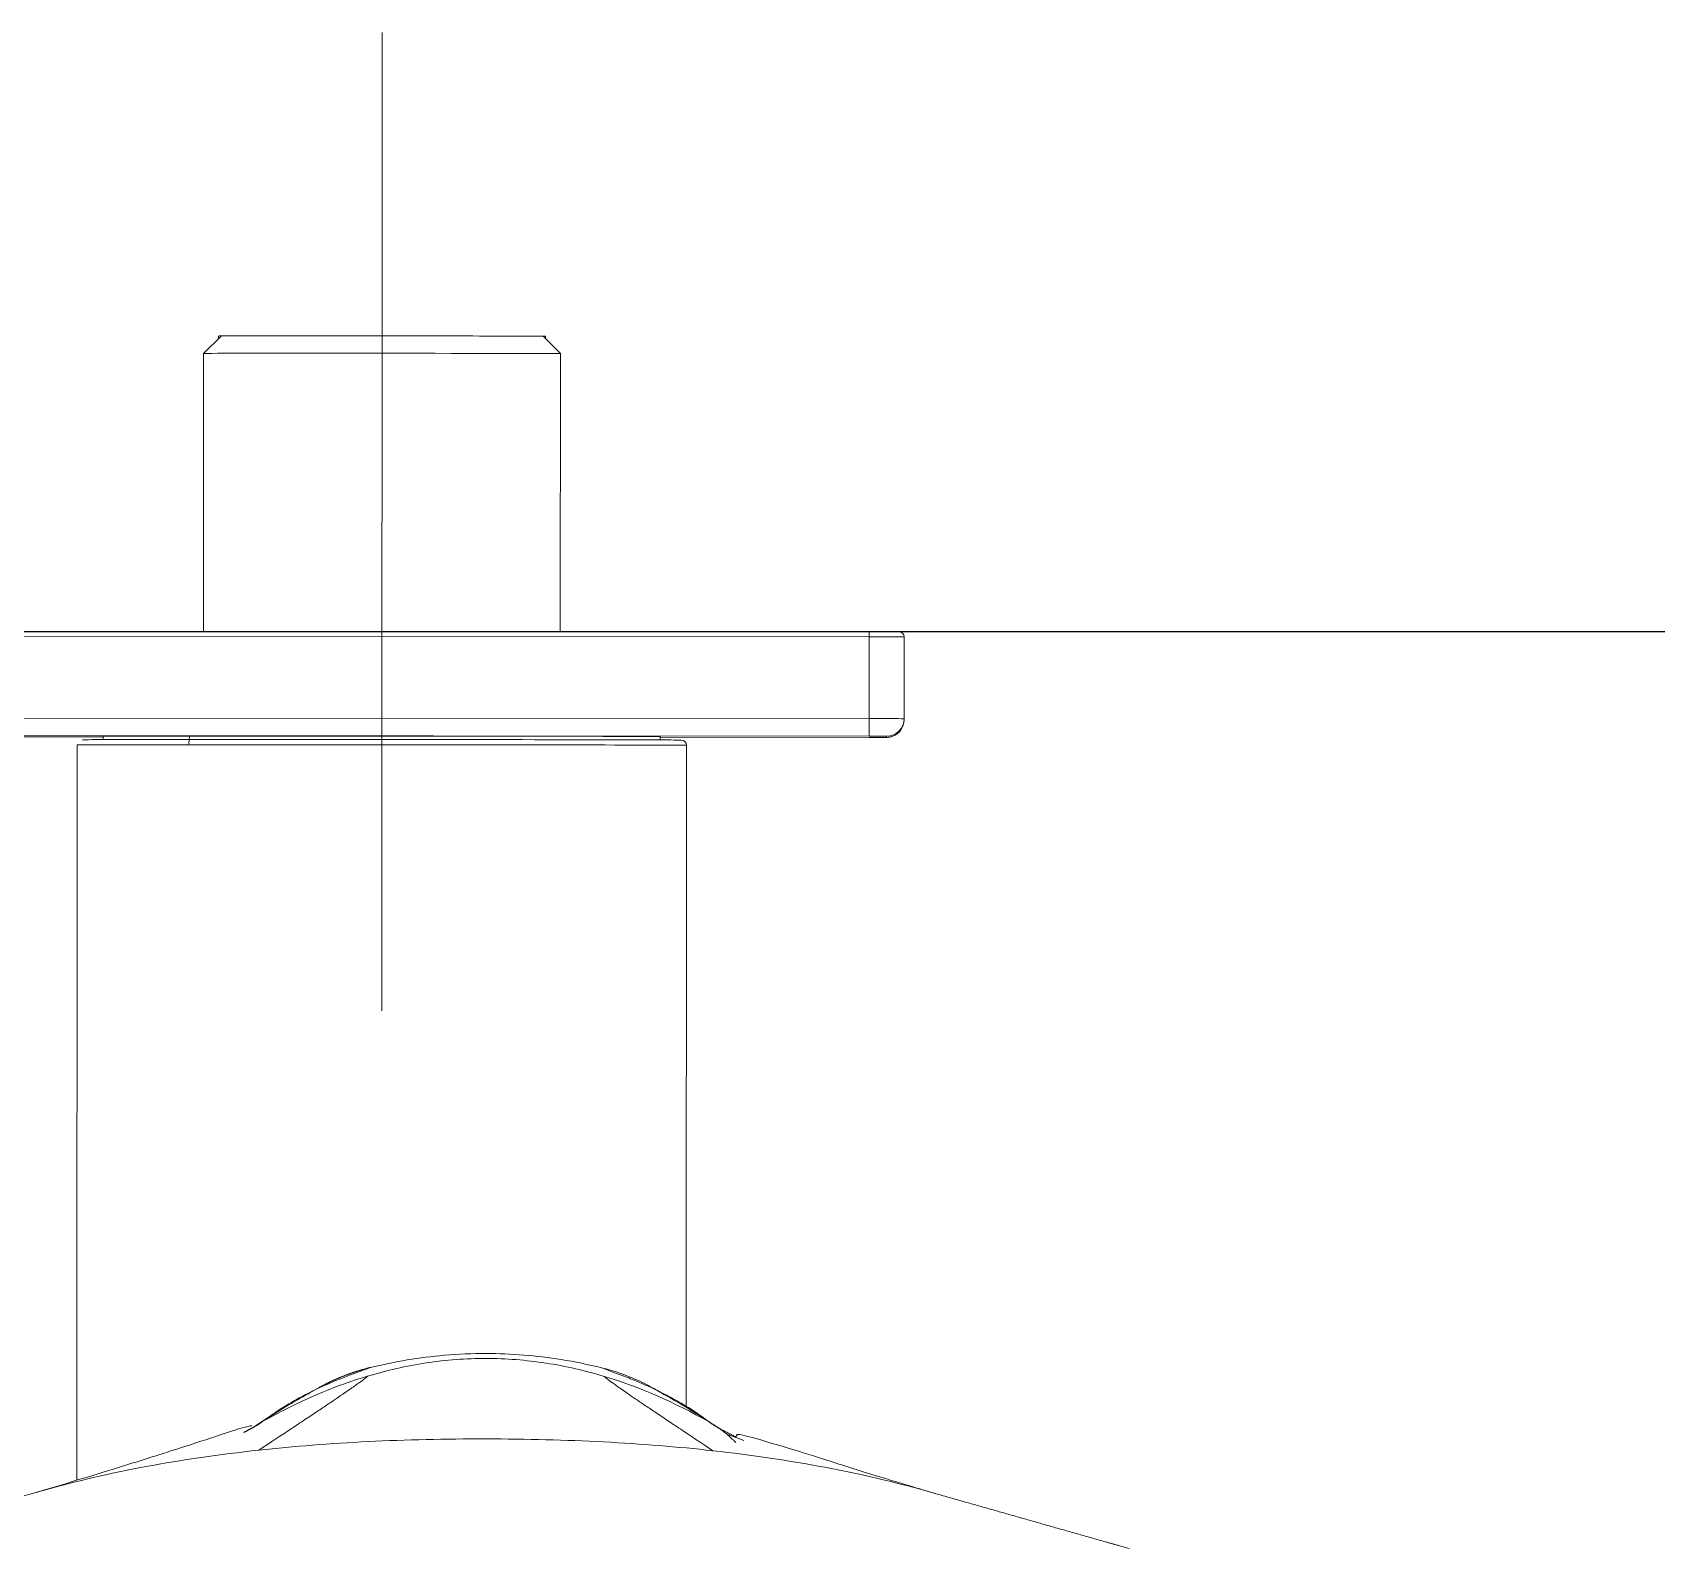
# Model space of a CAD drawing. Extents: x 12185 to 15344, y -91 to 2224.
# Drawn here: x 14115.8 to 14209, y 2049.8 to 2136.9 of the extents above; entities that cross this region are included whole.
import ezdxf

# ---------------------------------------------------------------- set-up
doc = ezdxf.new("R2010")
doc.units = 0
doc.header["$LTSCALE"] = 10
doc.header["$MEASUREMENT"] = 0
doc.linetypes.add('CENTER2', pattern=[28.575, 19.05, -3.175, 3.175, -3.175])
doc.layers.get('0').update_dxf_attribs({"linetype": 'CONTINUOUS'})
doc.layers.add('1', color=7, linetype='CONTINUOUS')
doc.layers.add('Cneter', color=1, linetype='CENTER2', lineweight=13)

msp = doc.modelspace()

# ---------------------------------------------------------------- linework, layer by layer
at = {"ltscale": 0.5}
msp.add_line((12750.691, 2102.454), (14308.188, 2102.454), dxfattribs=at)
at = {"layer": '1', "color": 7, "linetype": 'Continuous', "lineweight": 18}
for p, q in [((14126.587, 2119.437), (14125.587, 2118.437)), ((14126.437, 2119.437), (14126.437, 2119.287)), ((14146.087, 2118.425), (14145.087, 2119.425)), ((14145.237, 2119.275), (14145.237, 2119.425)), ((14125.587, 2118.437), (14125.577, 2102.478)), ((14146.077, 2102.465), (14146.087, 2118.425)), ((14107.827, 2102.488), (14163.827, 2102.454)), ((14165.827, 2102.151), (14165.824, 2097.451)), ((14165.824, 2097.375), (14165.827, 2102.075)), ((14165.827, 2102.075), (14165.827, 2102.151)), ((14107.824, 2096.409), (14119.824, 2096.402)), ((14119.824, 2096.441), (14119.824, 2096.249)), ((14151.823, 2096.382), (14163.824, 2096.375)), ((14151.824, 2096.421), (14151.824, 2096.23)), ((14118.323, 2095.942), (14118.298, 2053.704)), ((14153.023, 2096.221), (14153.022, 2096.221)), ((14153.301, 2057.897), (14153.323, 2095.921)), ((14153.323, 2095.921), (14153.322, 2095.921))]:
    msp.add_line(p, q, dxfattribs=at)
at = {"layer": '1', "color": 7, "linetype": 'Continuous', "lineweight": 13}
for p, q in [((14135.837, 2118.445), (14135.837, 2119.443)), ((14163.827, 2102.155), (14107.827, 2102.188)), ((14163.824, 2097.455), (14163.827, 2102.155)), ((14163.827, 2102.155), (14163.827, 2102.454)), ((14107.824, 2097.488), (14163.824, 2097.455)), ((14163.823, 2096.453), (14163.824, 2097.455)), ((14165.824, 2097.451), (14165.824, 2097.375)), ((14163.824, 2096.453), (14107.824, 2096.487)), ((14164.824, 2096.376), (14164.824, 2096.451))]:
    msp.add_line(p, q, dxfattribs=at)
at = {"layer": '1', "color": 7, "linetype": 'Continuous', "lineweight": 18}
for centre, major_axis, ratio, start_param, end_param in [((14135.837, 2119.431), (-9.4, 0.006), 0.001347, 4.71239, 6.283159), ((14135.837, 2119.431), (-9.25, 0.006), 0.001347, 4.71239, 6.283311), ((14135.837, 2119.431), (-9.4, 0.006), 0.001347, 3.141553, 4.712372), ((14135.837, 2119.431), (-9.25, 0.006), 0.001347, 3.141702, 4.712372), ((14135.837, 2118.431), (-10.25, 0.006), 0.001347, 4.71239, 6.283155), ((14135.837, 2118.431), (-10.25, 0.006), 0.001347, 3.14159, 4.712374), ((14163.827, 2102.452), (1.7, -0.001), 0.001347, 6.283155, 7.853873), ((14165.527, 2102.151), (0.3, 0), 0.999999, 6.282586, 7.852763), ((14164.824, 2097.376), (-1, 0), 0.999999, 1.940815, 3.140993), ((14135.823, 2096.431), (16, -0.01), 0.001347, 0, 3.141593), ((14163.823, 2096.452), (-1, 0.001), 0.001347, 3.141593, 4.712204), ((14163.823, 2096.377), (-1, 0.001), 0.001347, 1.570937, 1.943496), ((14135.823, 2095.931), (17.5, -0.01), 0.001347, 0.013826, 3.141593), ((14135.824, 2096.231), (17.2, -0.01), 0.001347, 0.013826, 3.141593), ((14153.023, 2095.921), (-0.3, 0), 0.999999, 3.140993, 4.711244)]:
    msp.add_ellipse(centre, major_axis=major_axis, ratio=ratio, start_param=start_param, end_param=end_param, dxfattribs=at)
at = {"layer": '1', "color": 7, "linetype": 'Continuous', "lineweight": 13}
for centre, major_axis, ratio, start_param, end_param in [((14163.827, 2102.152), (2, -0.001), 0.001347, 0.00008, 1.570704), ((14163.824, 2097.452), (-2, 0.001), 0.001347, 3.141593, 4.712297), ((14164.824, 2097.451), (1, 0), 0.999999, 4.711975, 6.282586), ((14163.823, 2096.377), (-1, 0.001), 0.001347, 1.943496, 3.141593), ((14164.824, 2097.376), (-1, 0), 0.999999, 1.570338, 1.940816)]:
    msp.add_ellipse(centre, major_axis=major_axis, ratio=ratio, start_param=start_param, end_param=end_param, dxfattribs=at)
at = {"layer": '1', "color": 7, "linetype": 'Continuous', "lineweight": 18}
for points, degree in [([(14124.781, 2096.402), (14124.757, 2096.243), (14124.738, 2096.084), (14124.725, 2095.925)], 3), ([(14116.387, 2053.118), (14111.058, 2051.616), (14105.534, 2050.065)], 2), ([(14178.205, 2049.929), (14172.536, 2051.537), (14167.072, 2053.093)], 2)]:
    msp.add_open_spline(points, degree=degree, dxfattribs=at)
for points, knots in [([(14164.187, 2096.375), (14164.191, 2096.375), (14164.319, 2096.375), (14164.531, 2096.375), (14164.726, 2096.375), (14164.802, 2096.376), (14164.827, 2096.376), (14164.84, 2096.376), (14164.859, 2096.376), (14164.893, 2096.378), (14164.966, 2096.385), (14165.07, 2096.403), (14165.146, 2096.431), (14165.184, 2096.449)], [0, 0, 0, 0, 0.00782, 0.258708, 0.510073, 0.652138, 0.723718, 0.76075, 0.774248, 0.790296, 0.836948, 0.917608, 1, 1, 1, 1]), ([(14135.168, 2060.173), (14135.869, 2060.344), (14137.282, 2060.635), (14139.503, 2060.916), (14141.019, 2060.981), (14141.813, 2060.98), (14141.813, 2060.98)], [0, 0, 0, 0, 0.322994, 0.645063, 0.999998, 1, 1, 1, 1]), ([(14141.813, 2060.98), (14142.536, 2060.979), (14143.981, 2060.919), (14146.203, 2060.649), (14147.687, 2060.346), (14148.456, 2060.156)], [0, 0, 0, 0, 0.323193, 0.645316, 1, 1, 1, 1]), ([(14135.168, 2060.173), (14135.151, 2060.169), (14135.117, 2060.161), (14135.066, 2060.148), (14135.015, 2060.135), (14134.964, 2060.121), (14134.912, 2060.108), (14134.861, 2060.094), (14134.81, 2060.08), (14134.758, 2060.065), (14134.707, 2060.051), (14134.656, 2060.036), (14134.605, 2060.021), (14134.553, 2060.006), (14134.502, 2059.99), (14134.451, 2059.974), (14134.399, 2059.958), (14134.348, 2059.942), (14134.297, 2059.925), (14134.245, 2059.908), (14134.194, 2059.891), (14134.143, 2059.874), (14134.091, 2059.856), (14134.04, 2059.838), (14133.989, 2059.82), (14133.938, 2059.802), (14133.886, 2059.783), (14133.835, 2059.764), (14133.784, 2059.745), (14133.733, 2059.726), (14133.682, 2059.706), (14133.631, 2059.686), (14133.58, 2059.666), (14133.529, 2059.645), (14133.478, 2059.625), (14133.427, 2059.604), (14133.376, 2059.583), (14133.325, 2059.561), (14133.274, 2059.539), (14133.223, 2059.517), (14133.172, 2059.495), (14133.122, 2059.473), (14133.071, 2059.45), (14133.02, 2059.427), (14132.97, 2059.403), (14132.919, 2059.38), (14132.869, 2059.356), (14132.818, 2059.332), (14132.768, 2059.308), (14132.718, 2059.283), (14132.668, 2059.258), (14132.618, 2059.233), (14132.567, 2059.208), (14132.517, 2059.182), (14132.467, 2059.156), (14132.418, 2059.13), (14132.368, 2059.104), (14132.318, 2059.077), (14132.268, 2059.05), (14132.057, 2058.934), (14131.826, 2058.799), (14131.615, 2058.666), (14131.576, 2058.641)], [0, 0, 0, 0, 0.013441, 0.026902, 0.040382, 0.053883, 0.067403, 0.080943, 0.094502, 0.108081, 0.121679, 0.135297, 0.148933, 0.162589, 0.176263, 0.189957, 0.203669, 0.2174, 0.231149, 0.244917, 0.258703, 0.272507, 0.28633, 0.300171, 0.314029, 0.327906, 0.3418, 0.355711, 0.369641, 0.383587, 0.397551, 0.411532, 0.42553, 0.439545, 0.453577, 0.467626, 0.481691, 0.495772, 0.50987, 0.523984, 0.538115, 0.552261, 0.566423, 0.580601, 0.594794, 0.609003, 0.623227, 0.637466, 0.651721, 0.66599, 0.680274, 0.694573, 0.708887, 0.723215, 0.737557, 0.751913, 0.766283, 0.780668, 0.795065, 0.809477, 0.9649, 1, 1, 1, 1]), ([(14148.446, 2060.158), (14148.535, 2060.123), (14148.742, 2060.044), (14149.253, 2059.862), (14149.927, 2059.609), (14150.769, 2059.266), (14151.729, 2058.825), (14152.694, 2058.32), (14153.536, 2057.819), (14154.177, 2057.388), (14154.494, 2057.15), (14154.621, 2057.049), (14154.621, 2057.049)], [0, 0, 0, 0, 0.083075, 0.172502, 0.2682, 0.377392, 0.50281, 0.638441, 0.773413, 0.897364, 0.999998, 1, 1, 1, 1]), ([(14148.456, 2060.156), (14148.8, 2060.071), (14149.139, 2059.971), (14149.803, 2059.743), (14150.128, 2059.615), (14150.764, 2059.333), (14151.074, 2059.179), (14151.607, 2058.884), (14151.833, 2058.749), (14152.054, 2058.608)], [0, 0, 0, 0, 0.26541, 0.26541, 0.530821, 0.530821, 0.796231, 0.796231, 1, 1, 1, 1]), ([(14131.597, 2058.655), (14131.203, 2058.451), (14130.363, 2057.97), (14129.071, 2057.164), (14128.569, 2056.812), (14128.565, 2056.809)], [0, 0, 0, 0, 0.497581, 0.996362, 1, 1, 1, 1]), ([(14154.867, 2056.901), (14154.398, 2057.222), (14153.208, 2057.967), (14152.416, 2058.422), (14152.024, 2058.627)], [0, 0, 0, 0, 0.47114, 1, 1, 1, 1]), ([(14128.366, 2056.822), (14128.358, 2056.823), (14128.283, 2056.823), (14127.987, 2056.774), (14126.767, 2056.373), (14124.519, 2055.634), (14120.903, 2054.482), (14117.816, 2053.547), (14115.982, 2053)], [0, 0, 0, 0, 0.022311, 0.167228, 0.33277, 0.523069, 0.743733, 1, 1, 1, 1]), ([(14154.624, 2057.048), (14154.868, 2056.909), (14155.109, 2056.753), (14155.576, 2056.407), (14155.804, 2056.216), (14156.069, 2055.961), (14156.118, 2055.913), (14156.166, 2055.865)], [0, 0, 0, 0, 0.449236, 0.449236, 0.898472, 0.898472, 1, 1, 1, 1]), ([(14156.187, 2056.185), (14156.174, 2056.191), (14156.161, 2056.197), (14156.045, 2056.252), (14155.951, 2056.297), (14155.782, 2056.38), (14155.705, 2056.418), (14155.566, 2056.489), (14155.503, 2056.521), (14155.389, 2056.581), (14155.337, 2056.608), (14155.267, 2056.646), (14155.234, 2056.664), (14155.199, 2056.684), (14155.182, 2056.693), (14155.173, 2056.698), (14155.169, 2056.7), (14155.167, 2056.702), (14155.166, 2056.702), (14155.166, 2056.702), (14155.165, 2056.703), (14155.165, 2056.703), (14155.165, 2056.703), (14155.165, 2056.703), (14155.165, 2056.703), (14155.165, 2056.703), (14155.098, 2056.74), (14155.037, 2056.775), (14154.928, 2056.841), (14154.879, 2056.871), (14154.747, 2056.957), (14154.679, 2057.006), (14154.624, 2057.048)], [0, 0, 0, 0, 0.005917, 0.005917, 0.053254, 0.053254, 0.100592, 0.100592, 0.147929, 0.147929, 0.195266, 0.195266, 0.218935, 0.230769, 0.236686, 0.239645, 0.241124, 0.241864, 0.242234, 0.242419, 0.242511, 0.242557, 0.24258, 0.242592, 0.242592, 0.242604, 0.242604, 0.431953, 0.431953, 0.621302, 0.621302, 1, 1, 1, 1]), ([(14156.625, 2055.984), (14156.417, 2056.059), (14156.038, 2056.196), (14155.816, 2056.28), (14155.75, 2056.306), (14155.746, 2056.305)], [0, 0, 0, 0, 0.400799, 0.883471, 1, 1, 1, 1]), ([(14167.622, 2052.932), (14166.409, 2053.293), (14164.203, 2053.958), (14160.475, 2055.145), (14157.272, 2056.132), (14156.098, 2056.421), (14156.209, 2056.254), (14156.229, 2056.233)], [0, 0, 0, 0, 0.169704, 0.332005, 0.64379, 0.96224, 1, 1, 1, 1]), ([(14177.379, 2050.166), (14177.499, 2050.132), (14177.742, 2050.065), (14178.102, 2049.963), (14178.443, 2049.867), (14178.662, 2049.804), (14178.762, 2049.775)], [0, 0, 0, 0, 0.257851, 0.521893, 0.780157, 1, 1, 1, 1])]:
    msp.add_open_spline(points, degree=3, knots=knots, dxfattribs=at)
at = {"layer": '1', "color": 7, "linetype": 'Continuous', "lineweight": 13}
for points, knots in [([(14128.994, 2057.083), (14128.994, 2057.083), (14129.121, 2057.183), (14129.437, 2057.419), (14130.075, 2057.845), (14130.912, 2058.342), (14131.875, 2058.844), (14132.836, 2059.283), (14133.682, 2059.626), (14134.36, 2059.878), (14134.877, 2060.061), (14135.087, 2060.14), (14135.178, 2060.175)], [0, 0, 0, 0, 0.000009, 0.102133, 0.225394, 0.359739, 0.495047, 0.620583, 0.730102, 0.826037, 0.915605, 1, 1, 1, 1]), ([(14141.812, 2060.694), (14141.237, 2060.695), (14140.661, 2060.673), (14139.513, 2060.588), (14138.941, 2060.523), (14137.803, 2060.351), (14137.237, 2060.245), (14136.114, 2059.991), (14135.557, 2059.845), (14135.006, 2059.68)], [0, 0, 0, 0, 0.25, 0.25, 0.5, 0.5, 0.75, 0.75, 1, 1, 1, 1]), ([(14148.615, 2059.662), (14148.065, 2059.828), (14147.508, 2059.976), (14146.386, 2060.233), (14145.82, 2060.341), (14144.683, 2060.515), (14144.111, 2060.582), (14142.963, 2060.67), (14142.388, 2060.693), (14141.812, 2060.694)], [0, 0, 0, 0, 0.25, 0.25, 0.5, 0.5, 0.75, 0.75, 1, 1, 1, 1]), ([(14128.766, 2055.428), (14129.445, 2055.876), (14130.373, 2056.49), (14131.425, 2057.189), (14132.121, 2057.654), (14132.727, 2058.061), (14133.246, 2058.412), (14133.681, 2058.708), (14134.159, 2059.038), (14134.579, 2059.334), (14134.859, 2059.542), (14134.98, 2059.645), (14135, 2059.67), (14135.006, 2059.68)], [0, 0, 0, 0, 0.124999, 0.187499, 0.249999, 0.312499, 0.374998, 0.437498, 0.499998, 0.624998, 0.749998, 0.874997, 1, 1, 1, 1]), ([(14148.615, 2059.662), (14148.621, 2059.652), (14148.641, 2059.627), (14148.762, 2059.524), (14149.041, 2059.315), (14149.461, 2059.018), (14149.937, 2058.687), (14150.372, 2058.389), (14150.89, 2058.037), (14151.495, 2057.629), (14152.19, 2057.162), (14153.24, 2056.46), (14154.166, 2055.843), (14154.844, 2055.394)], [0, 0, 0, 0, 0.125007, 0.250006, 0.375005, 0.500004, 0.562504, 0.625003, 0.687503, 0.750002, 0.812502, 0.875001, 1, 1, 1, 1]), ([(14128.991, 2057.082), (14128.988, 2057.08), (14128.984, 2057.076), (14128.976, 2057.07), (14128.968, 2057.064), (14128.96, 2057.058), (14128.951, 2057.052), (14128.942, 2057.045), (14128.933, 2057.038), (14128.924, 2057.032), (14128.914, 2057.025), (14128.904, 2057.017), (14128.893, 2057.01), (14128.882, 2057.002), (14128.871, 2056.994), (14128.859, 2056.986), (14128.847, 2056.978), (14128.834, 2056.97), (14128.821, 2056.961), (14128.808, 2056.952), (14128.794, 2056.943), (14128.779, 2056.934), (14128.764, 2056.925), (14128.749, 2056.915), (14128.733, 2056.905), (14128.717, 2056.895), (14128.7, 2056.884), (14128.683, 2056.874), (14128.665, 2056.863), (14128.646, 2056.852), (14128.627, 2056.84), (14128.608, 2056.829), (14128.588, 2056.817), (14128.567, 2056.805), (14128.545, 2056.792), (14128.523, 2056.78), (14128.5, 2056.767), (14128.477, 2056.753), (14128.452, 2056.74), (14128.428, 2056.726), (14128.402, 2056.712), (14128.375, 2056.697), (14128.348, 2056.683), (14128.32, 2056.667), (14128.292, 2056.652), (14128.262, 2056.636), (14128.231, 2056.62), (14128.2, 2056.604), (14128.168, 2056.587), (14128.135, 2056.569), (14128.101, 2056.552), (14128.066, 2056.534), (14128.03, 2056.515), (14127.993, 2056.497), (14127.954, 2056.477), (14127.921, 2056.46), (14127.899, 2056.45), (14127.892, 2056.446)], [0, 0, 0, 0, 0.015664, 0.031428, 0.047291, 0.063254, 0.079317, 0.095478, 0.111739, 0.128099, 0.144558, 0.161115, 0.177771, 0.194526, 0.21138, 0.228332, 0.245382, 0.262531, 0.279778, 0.297124, 0.314567, 0.33211, 0.34975, 0.367489, 0.385326, 0.403262, 0.421296, 0.439429, 0.45766, 0.47599, 0.494419, 0.512947, 0.531574, 0.550299, 0.569124, 0.588047, 0.607069, 0.626191, 0.645412, 0.664732, 0.684152, 0.703671, 0.72329, 0.743009, 0.762828, 0.782748, 0.802769, 0.82289, 0.843113, 0.863437, 0.883864, 0.904392, 0.925024, 0.945758, 0.966596, 0.987538, 1, 1, 1, 1])]:
    msp.add_open_spline(points, degree=3, knots=knots, dxfattribs=at)
for points in [[(14135.006, 2059.68), (14133.012, 2059.083), (14131.007, 2058.22), (14128.994, 2057.083)], [(14154.624, 2057.048), (14152.613, 2058.19), (14150.609, 2059.06), (14148.615, 2059.662)], [(14128.766, 2055.428), (14124.228, 2054.936), (14120.093, 2054.163), (14116.362, 2053.108)], [(14141.806, 2056.074), (14137.141, 2056.081), (14132.795, 2055.865), (14128.766, 2055.428)], [(14154.844, 2055.394), (14150.817, 2055.842), (14146.471, 2056.068), (14141.806, 2056.074)], [(14154.844, 2055.394), (14159.325, 2054.896), (14163.408, 2054.125), (14167.095, 2053.083)]]:
    msp.add_open_spline(points, degree=3, dxfattribs=at)
at = {"layer": 'Cneter', "lineweight": 5, "ltscale": 0.5}
msp.add_line((14135.837, 2136.876), (14135.827, 2080.659), dxfattribs=at)

doc.saveas('drawing.dxf')
